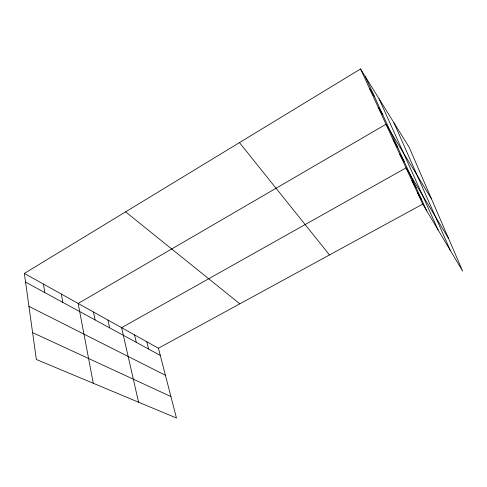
<?xml version="1.0" encoding="UTF-8"?>
<svg xmlns="http://www.w3.org/2000/svg" width="487" height="487" viewBox="0 0 487 487"><rect width="100%" height="100%" fill="white"/><g stroke="black" fill="none" stroke-linecap="round" stroke-linejoin="round"><path stroke-width="0.73" d="M24.35 273.432L158.415 348.223L176.471 418.035L36.348 359.491L24.35 273.432L360.557 68.965L409.25 147.427L462.65 271.095L422.71 204.114L360.557 68.965M158.415 348.223L422.71 204.114M32.605 332.627L170.913 396.552M28.94 306.353L165.41 375.27M25.561 282.113L160.272 355.394M125.597 211.857L239.829 303.833M239.458 142.612L329.486 254.945M369.67 88.786L374.43 96.505M378.125 107.17L382.794 114.786M431.445 198.824L385.99 124.27L78.157 303.45L93.279 383.275M393.112 139.757L397.599 147.153M399.784 154.263L404.186 161.55M448.606 238.575L406.042 167.881L121.61 327.69L138.57 402.201M411.929 180.677L416.166 187.738M417.475 192.736L421.632 199.682M365.408 76.788L426.782 210.95M379.038 98.739L438.111 229.949M393.916 122.718L450.298 250.379M146.788 341.74L148.608 349.051M134.534 334.904L136.317 342.367M107.95 320.069L109.624 327.842M93.486 312.003L95.099 319.941M61.368 294.087L62.817 302.378M43.471 284.104L44.81 292.584"/></g></svg>
